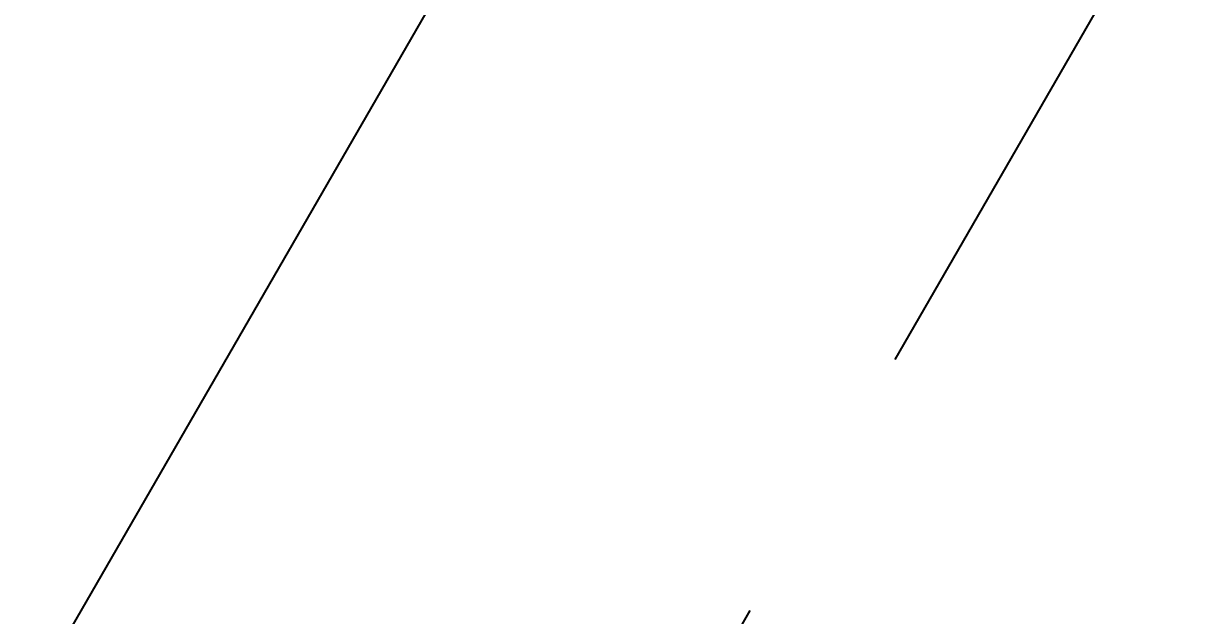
# Model space of a CAD drawing. Header units: millimetres. Extents: x 524954 to 526204, y 9523489 to 9524010.
# Drawn here: x 525314.46 to 525327.3, y 9523723.57 to 9523730.06 of the extents above; entities that cross this region are included whole.
import ezdxf

# ---------------------------------------------------------------- set-up
doc = ezdxf.new("R2010")
doc.units = ezdxf.units.MM
doc.header["$PDMODE"] = 32
doc.header["$PDSIZE"] = 0.5
doc.linetypes.add('ACAD_ISO12W100', pattern=[21, 12, -3, 0, -3, 0, -3])
doc.layers.add('Bord Fleuve', color=4, linetype='ACAD_ISO12W100')
doc.layers.add('Route - Bretelle de sortie - Construction', color=7, linetype='Continuous')
doc.styles.add('Cotation', font='arial.ttf')
doc.dimstyles.new('BRAZZAVILLE', dxfattribs={"dimtxt": 0.15, "dimasz": 0.2, "dimexe": 0.5, "dimexo": 0.5, "dimgap": 0.5, "dimtad": 0, "dimzin": 0, "dimdsep": 46, "dimtxsty": 'Cotation', "dimsah": 1, "dimcen": 0.1, "dimse1": 1, "dimse2": 1, "dimclrd": 1, "dimclre": 256, "dimclrt": 1, "dimaunit": 2, "dimazin": 0, "dimtfac": 1, "dimtdec": 4, "dimtofl": 0, "dimtmove": 0, "dimatfit": 1, "dimfxl": 1, "dimtolj": 1, "dimtzin": 0, "dimlwd": 0, "dimlwe": 0, "dimarcsym": 0})

# ---------------------------------------------------------------- blocks, each defined once
blk = doc.blocks.new('*D60')
at = {"layer": 'Defpoints', "color": 0, "transparency": 16777216}
for p in [(525388.854, 9523727.219), (525304.654, 9523720.088), (525365.743, 9523685.911)]:
    blk.add_point(p, dxfattribs=at)
at = {"layer": 'Route - Bretelle de sortie - Construction', "color": 1, "lineweight": 0, "transparency": 16777216}
for p, q in [((525304.898, 9523720.524), (525328.009, 9523761.833)), ((525330.383, 9523759.932), (525351.47, 9523748.134)), ((525386.236, 9523728.684), (525365.149, 9523740.481)), ((525365.987, 9523686.347), (525389.098, 9523727.656))]:
    blk.add_line(p, q, dxfattribs=at)
at = {"layer": 'Route - Bretelle de sortie - Construction', "color": 1, "transparency": 16777216}
for points in [[(525330.627, 9523760.368), (525330.138, 9523759.495), (525327.764, 9523761.396)], [(525386.48, 9523729.12), (525385.992, 9523728.248), (525388.854, 9523727.219)]]:
    blk.add_solid(points, dxfattribs=at)
at = {"layer": 'Route - Bretelle de sortie - Construction', "color": 1, "transparency": 16777216, "insert": (525358.309, 9523744.308), "char_height": 3, "attachment_point": 5, "rotation": 330.7746, "style": 'Cotation'}
blk.add_mtext('\\A1;Biseau\\P70.00 m', dxfattribs=at)

msp = doc.modelspace()

# ---------------------------------------------------------------- hatches: boundary and pattern name
at = {"layer": 'Bord Fleuve', "ltscale": 0.5}
h = msp.add_hatch(dxfattribs=at)
h.set_pattern_fill('ANSI33', color=135, scale=2, angle=15, style=0)
edge = h.paths.add_edge_path()
edge.add_line((525326.846, 9523735.199), (525327.483, 9523734.771))
edge.add_line((525327.483, 9523734.771), (525364.269, 9523714.296))
edge.add_line((525364.269, 9523714.296), (525365.78, 9523713.988))
edge.add_line((525365.78, 9523713.988), (525369.372, 9523711.903))
edge.add_line((525369.372, 9523711.903), (525375.355, 9523708.431))
edge.add_line((525375.355, 9523708.431), (525381.004, 9523705.169))
edge.add_line((525293.676, 9523732.146), (525299.792, 9523730.275))
edge.add_line((525299.792, 9523730.275), (525304.371, 9523733.048))
edge.add_line((525304.371, 9523733.048), (525316.169, 9523733.718))
edge.add_line((525316.169, 9523733.718), (525320.161, 9523732.97))
edge.add_line((525320.161, 9523732.97), (525326.842, 9523735.193))
edge.add_line((525369.06, 9523689.539), (525336.596, 9523707.741))
edge.add_line((525336.596, 9523707.741), (525310.114, 9523722.746))
edge.add_line((525310.114, 9523722.746), (525293.676, 9523732.146))
edge.add_line((525381.004, 9523705.169), (525381.313, 9523702.868))
edge.add_line((525381.313, 9523702.868), (525376.206, 9523699.873))
edge.add_line((525376.206, 9523699.873), (525374.714, 9523696.514))
edge.add_line((525374.714, 9523696.514), (525374.46, 9523691.434))
edge.add_line((525374.46, 9523691.434), (525369.5, 9523690.174))
edge.add_line((525369.5, 9523690.174), (525369.06, 9523689.539))

# ---------------------------------------------------------------- dimensions: what is measured, and where the dimension line sits
at = {"layer": 'Route - Bretelle de sortie - Construction'}
dim = msp.add_aligned_dim(p1=(525304.654, 9523720.088), p2=(525365.743, 9523685.911), distance=47.334, text='Biseau\\P<> m', dimstyle='BRAZZAVILLE', override={"dimtxt": 3, "dimasz": 3, "dimse1": 0, "dimse2": 0, "dimclre": 1}, dxfattribs=at)
dim.commit()
dim.dimension.update_dxf_attribs({"geometry": '*D60', "text_midpoint": (525358.309, 9523744.308)})

doc.saveas('drawing.dxf')
